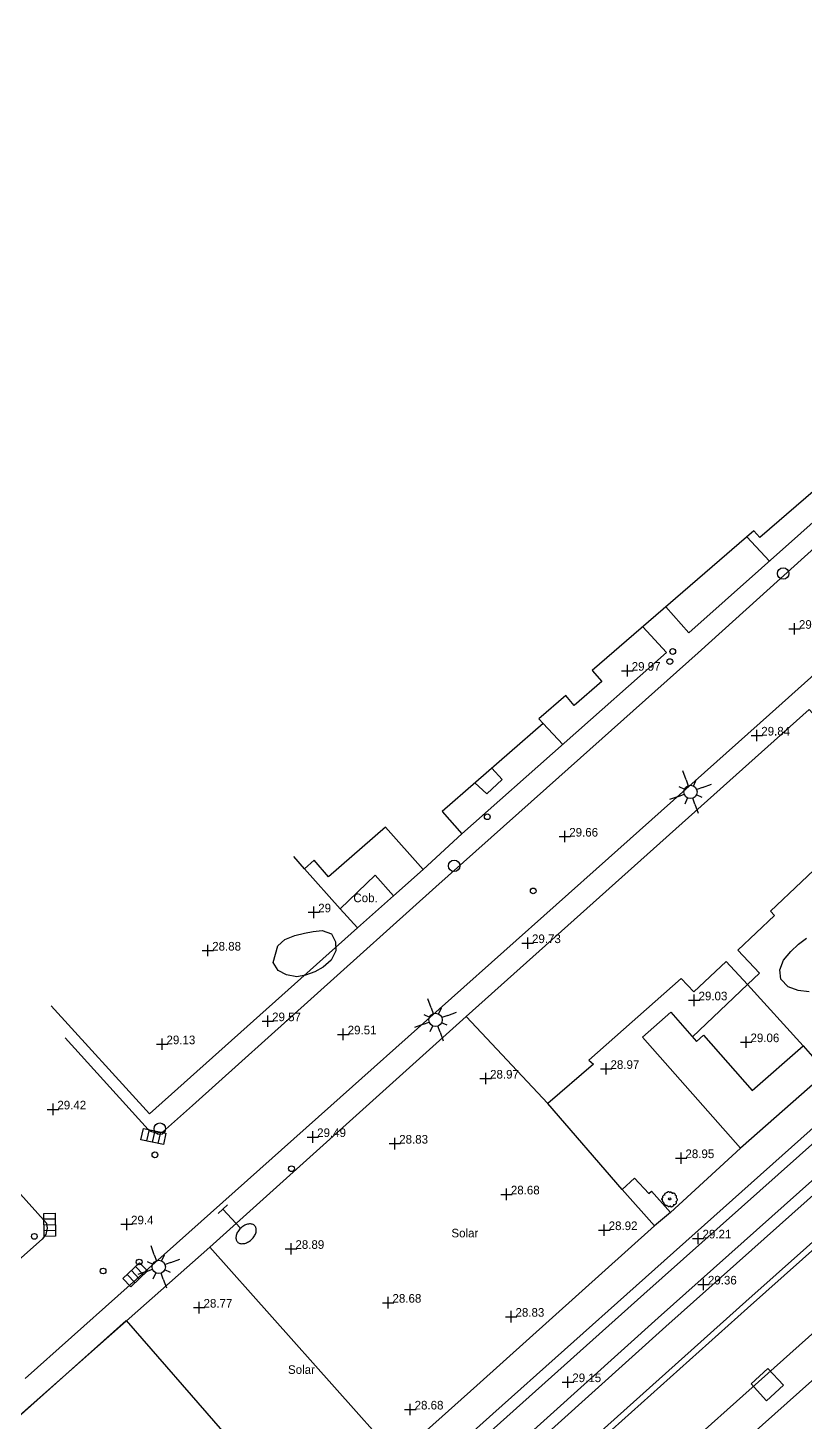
# Model space of a CAD drawing. Extents: x 471511 to 473316, y 4381952 to 4383346.
# Drawn here: x 472352.3 to 472420, y 4382748.1 to 4382869.5 of the extents above; entities that cross this region are included whole.
import ezdxf
from ezdxf.enums import TextEntityAlignment as Align

# ---------------------------------------------------------------- set-up
doc = ezdxf.new("R2010")
doc.units = 0
doc.header["$LTSCALE"] = 4
doc.header["$MEASUREMENT"] = 0
doc.header["$PDMODE"] = 2
doc.header["$PDSIZE"] = 0.5
doc.layers.get('0').update_dxf_attribs({"linetype": 'CONTINUOUS'})
for name, color, linetype in [('222', 7, 'CONTINUOUS'), ('400', 7, 'CONTINUOUS'), ('407', 4, 'CONTINUOUS'), ('410', 201, 'CONTINUOUS'), ('411', 12, 'CONTINUOUS'), ('412', 252, 'CONTINUOUS'), ('419', 252, 'CONTINUOUS'), ('505', 60, 'CONTINUOUS'), ('7101', 7, 'CONTINUOUS'), ('7202', 7, 'CONTINUOUS'), ('7400', 2, 'CONTINUOUS'), ('7403', 1, 'CONTINUOUS'), ('7433', 32, 'CONTINUOUS'), ('7435', 7, 'CONTINUOUS'), ('7440', 7, 'CONTINUOUS'), ('7501', 7, 'CONTINUOUS'), ('7516', 7, 'CONTINUOUS')]:
    doc.layers.add(name, color=color, linetype=linetype)

# ---------------------------------------------------------------- blocks, each defined once
blk = doc.blocks.new('ALCORQUE')
at = {"color": 1}
blk.add_lwpolyline([(-1, 1), (1, 1), (1, -1), (-1, -1)], close=True, dxfattribs=at)
blk = doc.blocks.new('FAROLA')
at = {"color": 7}
for p, q in [((0.43, 1.04), (0.75, 1.8)), ((-1.04, 0.43), (-1.8, 0.75)), ((-1.04, 0.43), (-0.54, 0.22)), ((-0.43, 1.04), (-0.22, 0.54)), ((0.43, 1.04), (0.22, 0.54)), ((1.04, 0.43), (0.54, 0.22)), ((-1.04, -0.43), (-0.54, -0.22)), ((-0.43, -1.04), (-0.75, -1.8)), ((-0.43, -1.04), (-0.22, -0.54)), ((0.43, -1.04), (0.22, -0.54)), ((1.04, -0.43), (0.54, -0.22)), ((1.04, -0.43), (1.8, -0.75))]:
    blk.add_line(p, q, dxfattribs=at)
blk.add_circle((0, 0), 0.58, dxfattribs=at)
blk = doc.blocks.new('POSTE')
at = {"color": 7}
blk.add_circle((0, 0), 0.5, dxfattribs=at)
blk = doc.blocks.new('STRAFIC')
at = {"color": 1}
blk.add_lwpolyline([(-0.03, 3.64, 0.07), (-0.44, 3.59, 0.08), (-0.76, 3.44, 0.11), (-0.99, 3.21, 0.14), (-1.06, 2.96, 0.14), (-0.99, 2.71, 0.11), (-0.76, 2.48, 0.08), (-0.44, 2.33, 0.07), (-0.03, 2.28, 0.07), (0.38, 2.33, 0.08), (0.7, 2.48, 0.11), (0.93, 2.71, 0.14), (1, 2.96, 0.14), (0.93, 3.21, 0.11), (0.7, 3.44, 0.08), (0.38, 3.59, 0.07)], format="xyb", close=True, dxfattribs=at)
for points in [[(0, 0), (0, 2.25)], [(-0.56, 0), (0.56, 0)]]:
    blk.add_lwpolyline(points, dxfattribs=at)
blk = doc.blocks.new('MOJON')
blk.add_circle((0, 0), 0.25)
blk = doc.blocks.new('REJILLA')
at = {"color": 7}
for p, q in [((-0.5, 0.5), (-0.5, -0.5)), ((0.01, 0.5), (0.01, -0.5)), ((0.51, 0.5), (0.51, -0.5))]:
    blk.add_line(p, q, dxfattribs=at)
blk.add_lwpolyline([(-1, -0.5), (-1, 0.5), (1, 0.5), (1, -0.5)], close=True, dxfattribs=at)
blk = doc.blocks.new('ARBOL')
at = {"color": 3}
for p, q in [((-1.26, 0.07), (-1.27, -0.01)), ((-1.23, 0.15), (-1.26, 0.07)), ((-1.17, 0.24), (-1.23, 0.15)), ((-1.18, 0.48), (-1.21, 0.39)), ((-1.21, 0.39), (-1.2, 0.31)), ((-1.2, 0.31), (-1.16, 0.22)), ((-1.11, 0.55), (-1.18, 0.48)), ((-1.03, 0.59), (-1.11, 0.55)), ((-1.01, 0.67), (-1.03, 0.59)), ((-0.96, 0.76), (-1.01, 0.67)), ((-0.92, 0.97), (-0.96, 0.88)), ((-0.96, 0.88), (-0.96, 0.7)), ((-0.85, 1.04), (-0.92, 0.97)), ((-0.77, 1.08), (-0.85, 1.04)), ((-0.7, 1.09), (-0.77, 1.08)), ((-0.5, 1.09), (-0.7, 1.09)), ((-0.49, 1.11), (-0.5, 1.08)), ((-0.46, 1.23), (-0.49, 1.11)), ((-0.38, 1.32), (-0.46, 1.23)), ((-0.31, 1.35), (-0.38, 1.32)), ((-0.23, 1.36), (-0.31, 1.35)), ((-0.11, 1.36), (-0.23, 1.36)), ((0, 1.35), (-0.11, 1.36)), ((0.07, 1.26), (0, 1.35)), ((0.12, 1.18), (0.07, 1.26)), ((0.17, 1.25), (0.12, 1.16)), ((0.12, 1.16), (0.12, 1.16)), ((0.24, 1.31), (0.17, 1.25)), ((0.32, 1.32), (0.24, 1.31)), ((0.39, 1.31), (0.32, 1.32)), ((0.55, 1.31), (0.39, 1.31)), ((0.62, 1.26), (0.55, 1.31)), ((0.7, 1.22), (0.62, 1.26)), ((0.76, 1.14), (0.7, 1.22)), ((0.77, 0.97), (0.7, 0.98)), ((0.77, 1.05), (0.76, 1.14)), ((0.77, 0.97), (0.77, 1.05)), ((0.86, 0.95), (0.77, 0.97)), ((0.96, 0.93), (0.86, 0.95)), ((1.03, 0.87), (0.96, 0.93)), ((1.07, 0.79), (1.03, 0.87)), ((1.08, 0.7), (1.07, 0.79)), ((1.1, 0.49), (1.07, 0.51)), ((1.08, 0.6), (1.08, 0.7)), ((1.09, 0.52), (1.08, 0.6)), ((1.17, 0.48), (1.1, 0.49)), ((1.25, 0.41), (1.17, 0.48)), ((1.29, 0.32), (1.25, 0.41)), ((1.3, 0.24), (1.29, 0.32)), ((1.3, 0.15), (1.3, 0.24)), ((1.31, 0.06), (1.3, 0.15)), ((1.31, -0.03), (1.31, 0.06)), ((-1.27, -0.01), (-1.26, -0.13)), ((-1.26, -0.13), (-1.26, -0.21)), ((-1.26, -0.21), (-1.23, -0.3)), ((-1.23, -0.3), (-1.16, -0.32)), ((-1.16, -0.32), (-1.08, -0.34)), ((-1.08, -0.34), (-1.01, -0.35)), ((-1.01, -0.35), (-0.95, -0.35)), ((-0.96, -0.38), (-1.01, -0.49)), ((-1.01, -0.49), (-1, -0.58)), ((-1, -0.58), (-0.96, -0.66)), ((-0.96, -0.66), (-0.96, -0.74)), ((-0.96, -0.74), (-0.88, -0.8)), ((-0.88, -0.8), (-0.8, -0.81)), ((-0.8, -0.81), (-0.72, -0.81)), ((-0.76, -0.81), (-0.75, -0.9)), ((-0.75, -0.9), (-0.73, -0.98)), ((-0.73, -0.98), (-0.68, -1.07)), ((-0.68, -1.07), (-0.61, -1.15)), ((-0.61, -1.15), (-0.53, -1.14)), ((-0.53, -1.14), (-0.45, -1.12)), ((-0.45, -1.12), (-0.37, -1.07)), ((-0.37, -1.05), (-0.37, -1.15)), ((-0.37, -1.15), (-0.27, -1.21)), ((-0.27, -1.21), (-0.19, -1.22)), ((-0.19, -1.22), (-0.07, -1.22)), ((-0.07, -1.22), (0.01, -1.25)), ((0.01, -1.25), (0.08, -1.22)), ((0.08, -1.22), (0.16, -1.16)), ((0.16, -1.16), (0.18, -1.08)), ((0.18, -1.11), (0.25, -1.15)), ((0.25, -1.15), (0.32, -1.16)), ((0.32, -1.16), (0.4, -1.16)), ((0.4, -1.16), (0.47, -1.18)), ((0.47, -1.18), (0.55, -1.16)), ((0.55, -1.16), (0.62, -1.14)), ((0.62, -1.14), (0.7, -1.09)), ((0.7, -1.09), (0.75, -0.93)), ((0.78, -0.99), (0.74, -0.96)), ((0.85, -0.98), (0.78, -0.99)), ((0.93, -0.93), (0.85, -0.98)), ((1.02, -0.92), (0.93, -0.93)), ((1.06, -0.69), (0.98, -0.69)), ((1.06, -0.85), (1.02, -0.92)), ((1.03, -0.69), (1.05, -0.77)), ((1.05, -0.77), (1.06, -0.85)), ((1.13, -0.65), (1.06, -0.69)), ((1.2, -0.61), (1.13, -0.65)), ((1.2, -0.21), (1.27, -0.14)), ((1.2, -0.6), (1.21, -0.59)), ((1.22, -0.31), (1.21, -0.23)), ((1.21, -0.41), (1.22, -0.31)), ((1.21, -0.51), (1.21, -0.41)), ((1.21, -0.59), (1.21, -0.51)), ((1.27, -0.14), (1.31, -0.03))]:
    blk.add_line(p, q, dxfattribs=at)
at = {"color": 25}
blk.add_circle((0, 0), 0.19, dxfattribs=at)
blk = doc.blocks.new('COTA')
at = {"color": 7}
blk.add_point((0, 0), dxfattribs=at)

msp = doc.modelspace()

# ---------------------------------------------------------------- linework, layer by layer
at = {"layer": '222'}
for points in [[(472271.511, 4382640.546, 28.531), (472281.707, 4382649.683, 28.606), (472291.576, 4382658.575, 28.576), (472302.701, 4382668.465, 28.636), (472316.096, 4382680.396, 28.756), (472328.746, 4382691.696, 28.741), (472340.725, 4382702.339, 28.771), (472355.451, 4382715.572, 28.981), (472367.697, 4382726.465, 29.041), (472379.792, 4382737.154, 29.071), (472392.761, 4382748.774, 29.191), (472405.252, 4382759.941, 29.311), (472420.402, 4382773.462, 29.446), (472433.907, 4382785.555, 29.491), (472448.937, 4382798.903, 29.641), (472458.198, 4382807.169, 29.656)], [(472272.178, 4382639.801, 28.531), (472282.376, 4382648.939, 28.606), (472292.243, 4382657.83, 28.576), (472303.365, 4382667.718, 28.636), (472316.761, 4382679.65, 28.756), (472329.412, 4382690.949, 28.741), (472341.391, 4382701.593, 28.771), (472356.117, 4382714.826, 28.981), (472368.36, 4382725.716, 29.041), (472380.456, 4382736.407, 29.071), (472393.428, 4382748.029, 29.191), (472405.918, 4382759.195, 29.311), (472421.069, 4382772.717, 29.446), (472434.573, 4382784.808, 29.491), (472449.602, 4382798.156, 29.641), (472458.864, 4382806.423, 29.656)], [(472273.859, 4382638.015, 28.531), (472289, 4382651.58, 28.711), (472301.417, 4382662.692, 28.831), (472314.397, 4382674.205, 28.936), (472322.77, 4382681.654, 28.936), (472332.881, 4382690.728, 28.936), (472344.245, 4382700.907, 28.951), (472354.296, 4382709.887, 29.011), (472368.678, 4382722.778, 29.116), (472379.476, 4382732.36, 29.206), (472394.565, 4382745.791, 29.296), (472407.17, 4382757.139, 29.326), (472419.471, 4382768.115, 29.431), (472431.355, 4382778.677, 29.551), (472441.595, 4382787.827, 29.566), (472456.929, 4382801.513, 29.686)], [(472274.526, 4382637.271, 28.531), (472289.667, 4382650.835, 28.711), (472302.082, 4382661.945, 28.831), (472315.061, 4382673.458, 28.936), (472323.436, 4382680.908, 28.936), (472333.549, 4382689.984, 28.936), (472344.912, 4382700.162, 28.951), (472354.963, 4382709.142, 29.011), (472369.343, 4382722.031, 29.116), (472380.14, 4382731.613, 29.206), (472395.232, 4382745.046, 29.296), (472407.838, 4382756.395, 29.326), (472420.136, 4382767.368, 29.431), (472432.02, 4382777.931, 29.551), (472442.261, 4382787.081, 29.566), (472457.595, 4382800.767, 29.686)]]:
    msp.add_polyline3d(points, dxfattribs=at)
at = {"layer": '400'}
msp.add_polyline3d([(472424.3, 4382841.028, 31.997), (472429.787, 4382834.682, 31.742), (472428.443, 4382833.52, 31.742), (472426.565, 4382835.692, 33.107), (472423.294, 4382832.863, 35.447), (472424.028, 4382832.015, 35.447), (472416.025, 4382825.095, 35.447), (472415.505, 4382825.696, 35.942), (472401.419, 4382813.515, 36.047), (472402.249, 4382812.555, 36.062), (472399.854, 4382810.485, 36.062), (472399.112, 4382811.343, 36.062), (472396.756, 4382809.303, 36.362), (472397.133, 4382808.916, 33.992), (472388.351, 4382801.239, 33.737), (472390.058, 4382799.292, 32.672), (472386.679, 4382796.198, 32.597), (472383.422, 4382799.866, 32.702), (472378.455, 4382795.557, 32.702), (472377.207, 4382797.001, 32.702), (472376.362, 4382796.247, 32.702), (472375.409, 4382797.316, 32.702)], dxfattribs=at)
for points in [[(472397.563, 4382775.811, 32.884), (472390.445, 4382783.387, 36.049), (472420.316, 4382810.114, 36.049), (472426.482, 4382803.321, 32.344), (472421.509, 4382798.571, 32.374), (472422.364, 4382797.661, 32.314), (472416.947, 4382792.571, 32.134), (472417.311, 4382792.184, 32.059), (472414.096, 4382789.164, 31.219), (472415.986, 4382787.152, 31.204), (472414.958, 4382786.186, 31.204), (472413.092, 4382788.172, 33.469), (472410.274, 4382785.524, 33.469), (472409.162, 4382786.708, 33.694), (472401.11, 4382779.593, 35.389), (472401.539, 4382779.244, 32.929)], [(472421.824, 4382778.517, 31.129), (472414.321, 4382771.918, 31.129), (472405.812, 4382781.592, 31.429), (472408.268, 4382783.752, 31.429), (472410.498, 4382781.217, 31.249), (472411.117, 4382781.763, 31.219), (472415.358, 4382776.941, 31.129), (472419.785, 4382780.835, 31.099)], [(472354.376, 4382733.985, 31.699), (472345.841, 4382743.541, 34.384), (472360.823, 4382756.921, 34.429), (472369.205, 4382747.262, 31.744)]]:
    msp.add_polyline3d(points, close=True, dxfattribs=at)
at = {"layer": '407'}
for points in [[(472384.118, 4382793.91, 32.237), (472380.984, 4382791.11, 32.222), (472379.46, 4382792.774, 32.162), (472382.496, 4382795.705, 32.072)], [(472406.849, 4382765.155, 30.965), (472404.025, 4382768.331, 30.965), (472405.089, 4382769.312, 30.965), (472406.352, 4382767.974, 30.965), (472406.595, 4382768.185, 30.965), (472408.228, 4382766.313, 30.965)]]:
    msp.add_polyline3d(points, close=True, dxfattribs=at)
at = {"layer": '410'}
for points in [[(472210.201, 4382576.079, 29.603), (472245.927, 4382607.738, 28.732), (472275.929, 4382634.56, 28.702), (472299.904, 4382656.059, 29.761), (472322.622, 4382676.288, 29.791), (472344.255, 4382695.55, 30.196), (472359.091, 4382708.761, 30.391), (472374.71, 4382722.727, 30.661), (472399.696, 4382745.029, 30.706), (472414.812, 4382758.57, 30.646), (472428.262, 4382770.567, 30.526), (472442.577, 4382783.276, 30.691), (472458.968, 4382797.934, 30.736), (472473.167, 4382810.688, 31.441), (472485.89, 4382821.939, 31.576), (472496.466, 4382831.487, 31.561), (472505.544, 4382839.626, 31.666), (472515.932, 4382848.867, 31.711), (472528.679, 4382860.34, 31.846), (472539.705, 4382870.143, 31.996), (472547.141, 4382876.74, 31.966)], [(472423.9, 4382833.388, 31.293), (472425.911, 4382831.105, 31.262), (472409.834, 4382816.804, 31.307), (472407.834, 4382819.062, 31.307)], [(472416.855, 4382823.05, 31.427), (472414.878, 4382825.172, 31.457)], [(472405.823, 4382817.323, 31.322), (472407.897, 4382815.086, 31.187), (472390.058, 4382799.292, 31.187)], [(472397.133, 4382808.916, 31.577), (472398.855, 4382807.081, 31.577)], [(472379.46, 4382792.774, 32.057), (472376.362, 4382796.247, 32.057)], [(472386.679, 4382796.198, 31.502), (472384.118, 4382793.91, 31.502)], [(472380.984, 4382791.11, 31.502), (472362.844, 4382774.906, 31.502), (472354.293, 4382784.315, 31.502)], [(472410.157, 4382781.605, 30.754), (472414.958, 4382786.186, 30.859)], [(472414.958, 4382786.186, 31.099), (472419.785, 4382780.835, 31.099)], [(472368.103, 4382763.298, 30.934), (472390.445, 4382783.387, 30.889)], [(472404.025, 4382768.331, 30.964), (472397.563, 4382775.811, 30.964)], [(472414.321, 4382771.918, 30.859), (472408.228, 4382766.313, 30.859)], [(472406.849, 4382765.155, 30.965), (472391.38, 4382751.252, 30.845), (472377.101, 4382738.498, 30.653)]]:
    msp.add_polyline3d(points, dxfattribs=at)
at = {"layer": '411'}
for points in [[(472352.014, 4382751.851, 29.284), (472364.127, 4382762.652, 29.449), (472377.573, 4382774.663, 29.599), (472389.149, 4382784.994, 29.674), (472402.846, 4382797.185, 29.719), (472416.849, 4382809.693, 29.794), (472428.757, 4382820.355, 29.854), (472439.556, 4382829.963, 29.884), (472454.793, 4382843.637, 30.064), (472468.652, 4382856.016, 30.244), (472480.724, 4382866.801, 30.439), (472494.487, 4382879.015, 30.619)], [(472548.657, 4382876.323, 30.791), (472549.849, 4382870.301, 30.746), (472540.256, 4382868.928, 30.821), (472539.829, 4382869.41, 30.881), (472521.589, 4382853.151, 30.626), (472507.688, 4382840.739, 30.446), (472491.851, 4382826.604, 30.251), (472477.075, 4382813.352, 30.101), (472460.926, 4382798.963, 29.816), (472450.44, 4382789.685, 29.771), (472439.711, 4382780.098, 29.666), (472429.067, 4382770.568, 29.636), (472414.934, 4382757.974, 29.561), (472403.152, 4382747.428, 29.321), (472391.516, 4382737.08, 29.291), (472378.57, 4382725.58, 29.261), (472364.209, 4382712.654, 29.171), (472351.849, 4382701.704, 29.096), (472338.56, 4382689.89, 28.856), (472326.914, 4382679.429, 28.646)], [(472422.88, 4382704.774, 28.925), (472416.697, 4382708.499, 29.09), (472410.384, 4382712.204, 29.045), (472403.503, 4382715.787, 29.18), (472398.411, 4382718.229, 29.24), (472393.943, 4382720.217, 29.3), (472388.104, 4382722.695, 29.255), (472398.785, 4382732.1, 29.36), (472410.887, 4382743.045, 29.375), (472424.858, 4382755.491, 29.57), (472436.773, 4382766.24, 29.675), (472449.954, 4382778.021, 29.675), (472461.336, 4382788.176, 29.69), (472467.902, 4382794, 29.735), (472481.974, 4382806.534, 30.08), (472493.133, 4382816.513, 30.29), (472505.743, 4382827.915, 30.395), (472518.52, 4382839.236, 30.41), (472530.002, 4382849.383, 30.5), (472538.032, 4382856.615, 30.635)], [(472421.992, 4382825.301, 29.765), (472410.647, 4382815.053, 29.705), (472398.51, 4382804.227, 29.705), (472387.802, 4382794.668, 29.645), (472366.591, 4382775.637, 29.57), (472363.989, 4382773.306, 29.48), (472363.455, 4382773.234, 29.465), (472362.955, 4382773.364, 29.45), (472362.731, 4382773.546, 29.45), (472355.492, 4382781.529, 29.6)], [(472336.466, 4382680.661, 28.642), (472348.251, 4382691.144, 28.777), (472358.128, 4382700.053, 28.777), (472370.024, 4382710.669, 28.972), (472379.48, 4382719.095, 29.182), (472391.951, 4382730.163, 29.272), (472405.546, 4382742.315, 29.317), (472419.436, 4382754.732, 29.542), (472433.521, 4382767.309, 29.557), (472447.175, 4382779.601, 29.737), (472460.648, 4382791.588, 29.752), (472472.288, 4382801.892, 29.917)], [(472347.026, 4382772.988, 29.465), (472353.865, 4382765.392, 29.435), (472353.929, 4382764.947, 29.435), (472353.812, 4382764.414, 29.435), (472353.504, 4382763.991, 29.45), (472340.692, 4382752.641, 29.33), (472328.026, 4382741.258, 29.12), (472316.805, 4382731.311, 29.075), (472302.963, 4382718.905, 29.12), (472290.95, 4382708.337, 29.045), (472276.092, 4382694.899, 29.015), (472261.028, 4382681.534, 28.88), (472260.284, 4382680.966, 28.88), (472259.754, 4382680.865, 28.88), (472259.208, 4382681.012, 28.82), (472258.506, 4382681.548, 28.82), (472258.085, 4382681.873, 28.82), (472253.122, 4382689.714, 29.015)], [(472346.252, 4382743.986, 29.554), (472368.103, 4382763.298, 29.704)]]:
    msp.add_polyline3d(points, dxfattribs=at)
at = {"layer": '412'}
msp.add_polyline3d([(472384.402, 4382745.02, 29.974), (472368.103, 4382763.298, 30.214)], dxfattribs=at)
at = {"layer": '419'}
msp.add_polyline3d([(472392.677, 4382805.021, 31.365), (472393.574, 4382804.029, 30.182), (472392.237, 4382802.767, 30.182), (472391.201, 4382803.73, 31.754)], dxfattribs=at)
at = {"layer": '505'}
msp.add_polyline3d([(472374.028, 4382789.553, 30.992), (472374.643, 4382790.099, 30.992), (472375.513, 4382790.434, 30.992), (472376.338, 4382790.642, 30.992), (472377.095, 4382790.776, 30.992), (472377.897, 4382790.871, 30.992), (472378.708, 4382790.578, 30.992), (472379.063, 4382789.904, 30.992), (472379.07, 4382789.105, 30.992), (472378.688, 4382788.282, 30.992), (472377.992, 4382787.682, 30.992), (472377.261, 4382787.285, 30.992), (472376.427, 4382786.975, 30.992), (472375.675, 4382786.84, 30.992), (472374.783, 4382787.02, 30.992), (472374.056, 4382787.401, 30.992), (472373.627, 4382788.094, 30.992)], close=True, dxfattribs=at)
msp.add_polyline3d([(472420.319, 4382785.531, 31.428), (472419.371, 4382785.638, 31.428), (472418.477, 4382785.982, 31.428), (472417.851, 4382786.629, 31.428), (472417.77, 4382787.46, 31.428), (472418.094, 4382788.286, 31.428), (472418.726, 4382789.038, 31.428), (472419.392, 4382789.683, 31.428), (472420.073, 4382790.223, 31.428)], dxfattribs=at)

# ---------------------------------------------------------------- block references
at = {"layer": '7101'}
for p in [(472419.046, 4382817.156, 29.672), (472404.479, 4382813.503, 29.972), (472415.765, 4382807.86, 29.837), (472399.038, 4382799.057, 29.657), (472377.169, 4382792.461, 28.997), (472395.794, 4382789.782, 29.732), (472367.932, 4382789.132, 28.877), (472410.301, 4382784.797, 29.027), (472373.15, 4382782.979, 29.567), (472379.735, 4382781.832, 29.507), (472363.951, 4382780.974, 29.132), (472414.826, 4382781.153, 29.057), (472402.632, 4382778.825, 28.967), (472392.14, 4382777.983, 28.967), (472354.444, 4382775.297, 29.417), (472377.077, 4382772.893, 29.492), (472384.224, 4382772.318, 28.832), (472409.16, 4382771.055, 28.952), (472393.951, 4382767.894, 28.682), (472360.863, 4382765.288, 29.402), (472402.471, 4382764.786, 28.922), (472375.182, 4382763.152, 28.892), (472410.649, 4382764.06, 29.21), (472411.119, 4382760.049, 29.36), (472383.64, 4382758.465, 28.682), (472367.179, 4382758.035, 28.772), (472394.356, 4382757.242, 28.832), (472399.305, 4382751.545, 29.15), (472385.567, 4382749.163, 28.682)]:
    msp.add_blockref('COTA', p, dxfattribs=at)
at = {"layer": '7202', "rotation": 222.6000043791743}
for p in [(472418.053, 4382821.971, 29.855), (472389.391, 4382796.506, 29.75), (472363.745, 4382773.614, 29.675)]:
    msp.add_blockref('POSTE', p, dxfattribs=at)
at = {"layer": '7400', "rotation": 222.6000043791743}
for p in [(472409.98, 4382802.941, 29.825), (472387.771, 4382783.094, 29.675), (472363.655, 4382761.576, 29.66)]:
    msp.add_blockref('FAROLA', p, dxfattribs=at)
at = {"layer": '7403', "rotation": 222.6000043791743}
msp.add_blockref('STRAFIC', (472369.242, 4382766.62, 29.555), dxfattribs=at)
at = {"layer": '7433', "rotation": 222.6000043791743}
msp.add_blockref('ALCORQUE', (472416.663, 4382751.329, 29.317), dxfattribs=at)
at = {"layer": '7435'}
for p, rotation in [((472363.191, 4382772.938, 29.269), 347.8000156163604), ((472354.159, 4382765.245, 29.299), 270.8000162128306), ((472361.607, 4382760.892, 29.299), 43.99999965915986)]:
    msp.add_blockref('REJILLA', p, dxfattribs=dict(at, rotation=rotation))
at = {"layer": '7440', "rotation": 222.6000043791743}
for p in [(472408.179, 4382814.3, 29.779), (472408.432, 4382815.176, 29.764), (472392.278, 4382800.781, 29.674), (472396.277, 4382794.325, 29.629), (472363.325, 4382771.341, 29.419), (472375.22, 4382770.133, 29.477), (472352.818, 4382764.24, 29.419), (472361.948, 4382762.007, 29.344), (472358.806, 4382761.222, 29.359)]:
    msp.add_blockref('MOJON', p, dxfattribs=at)
at = {"layer": '7516', "xscale": 0.5, "yscale": 0.5, "zscale": 0.5, "rotation": 222.6000043791743}
msp.add_blockref('ARBOL', (472408.168, 4382767.502, 32.973), dxfattribs=at)

# ---------------------------------------------------------------- texts
at = {"layer": '7101'}
for s, p in [('29.67', (472419.426, 4382817.156, 29.67)), ('29.97', (472404.859, 4382813.503, 29.97)), ('29.84', (472416.145, 4382807.86, 29.84)), ('29.66', (472399.418, 4382799.057, 29.66)), ('29', (472377.549, 4382792.461, 29)), ('29.73', (472396.174, 4382789.782, 29.73)), ('28.88', (472368.312, 4382789.132, 28.88)), ('29.03', (472410.681, 4382784.797, 29.03)), ('29.57', (472373.53, 4382782.979, 29.57)), ('29.13', (472364.331, 4382780.974, 29.13)), ('29.51', (472380.115, 4382781.832, 29.51)), ('29.06', (472415.206, 4382781.153, 29.06)), ('28.97', (472403.012, 4382778.825, 28.97)), ('28.97', (472392.52, 4382777.983, 28.97)), ('29.42', (472354.824, 4382775.297, 29.42)), ('29.49', (472377.457, 4382772.893, 29.49)), ('28.83', (472384.604, 4382772.318, 28.83)), ('28.95', (472409.54, 4382771.055, 28.95)), ('28.68', (472394.331, 4382767.894, 28.68)), ('29.4', (472361.243, 4382765.288, 29.4)), ('28.92', (472402.851, 4382764.786, 28.92)), ('29.21', (472411.029, 4382764.06, 29.21)), ('28.89', (472375.562, 4382763.152, 28.89)), ('29.36', (472411.499, 4382760.049, 29.36)), ('28.77', (472367.559, 4382758.035, 28.77)), ('28.68', (472384.02, 4382758.465, 28.68)), ('28.83', (472394.736, 4382757.242, 28.83)), ('29.15', (472399.685, 4382751.545, 29.15)), ('28.68', (472385.947, 4382749.163, 28.68))]:
    msp.add_text(s, height=0.75, dxfattribs=at).set_placement(p)
at = {"layer": '7501'}
for s, p in [('Cob.', (472381.671, 4382793.719, 32.072)), ('Solar', (472390.323, 4382764.526, 29.028)), ('Solar', (472376.086, 4382752.637, 29.028))]:
    msp.add_text(s, height=0.75, dxfattribs=at).set_placement(p, align=Align.MIDDLE_CENTER)

doc.saveas('drawing.dxf')
